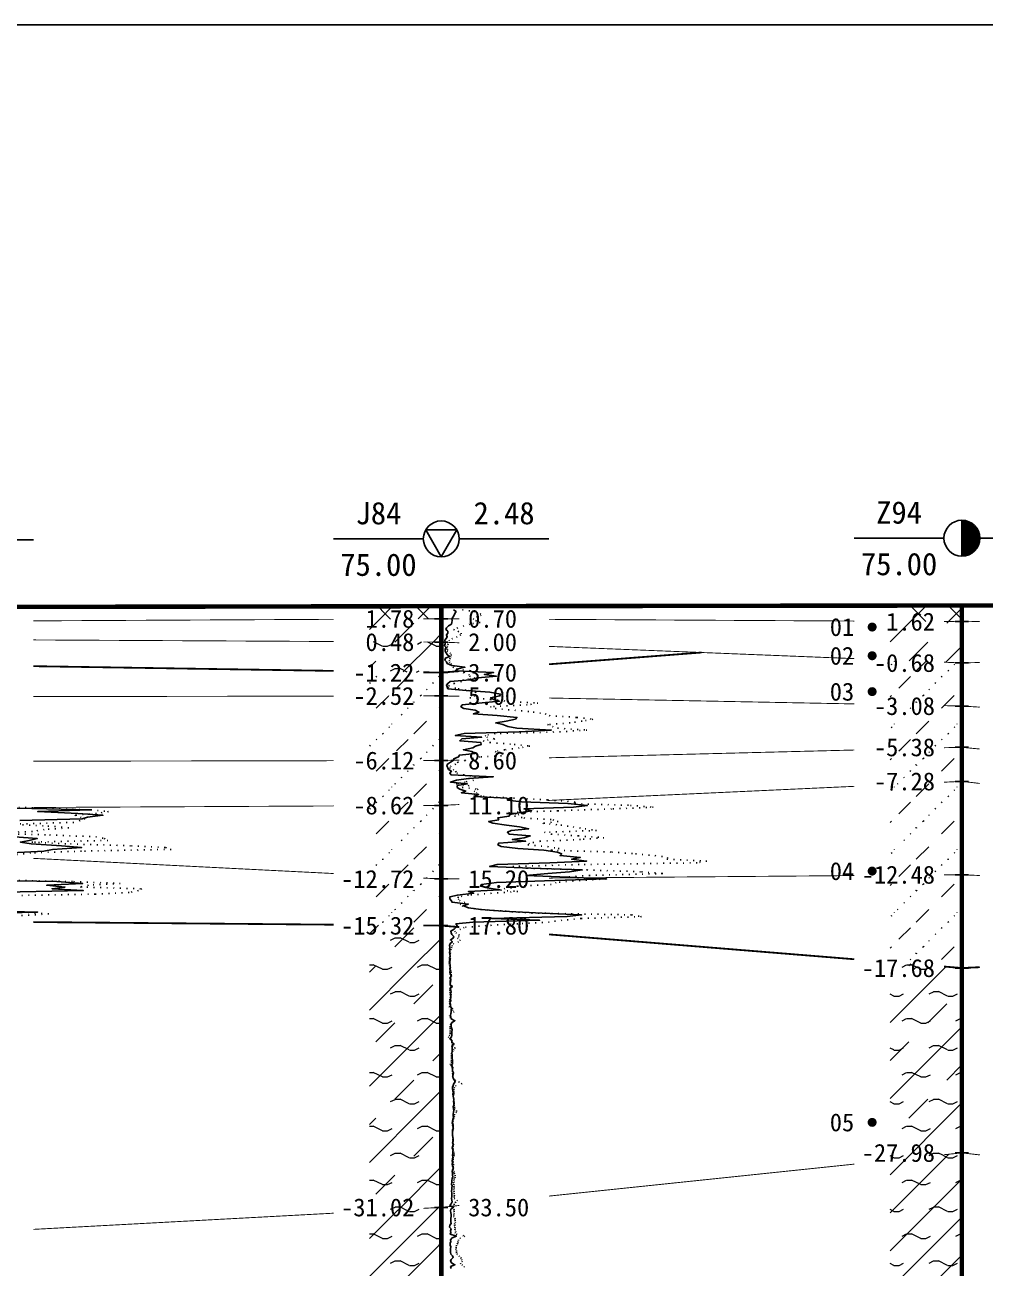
# Model space of a CAD drawing. Extents: x -37 to 3540, y -1485 to 297.
# Drawn here: x 782.2 to 889.2, y -747.6 to -609 of the extents above; entities that cross this region are included whole.
import ezdxf
from ezdxf.enums import TextEntityAlignment as Align

# ---------------------------------------------------------------- set-up
doc = ezdxf.new("R2010")
doc.units = 0
doc.linetypes.add('DOT', pattern=[6.35, 0, -6.35])
doc.layers.get('0').update_dxf_attribs({"linetype": 'CONTINUOUS'})
for name, color, linetype in [('CURVE', 200, 'CONTINUOUS'), ('FRAME', 7, 'CONTINUOUS'), ('HOLE', 41, 'CONTINUOUS'), ('SAMPLE', 1, 'CONTINUOUS'), ('STRATUM', 241, 'CONTINUOUS')]:
    doc.layers.add(name, color=color, linetype=linetype)
doc.layers.add('HATCH', color=7, linetype='CONTINUOUS', lineweight=13)
doc.styles.add('ST', font='')
doc.styles.get('ST').set_extended_font_data('SimSun')
pattern_1 = [(45, (860.5132896079263, -891), (-2.121320343559642, 2.121320343559643), [10, 0]), (135, (860.5132896079263, -891), (-2.121320343559643, -2.121320343559642), [10, 0])]
pattern_2 = [(45, (860.5132896079263, -891), (-4.242640687119285, 4.242640687119286), [10, 0]), (45, (861.5742896079263, -894.182), (-2.121320343559642, 6.363961030678928), [3, -3])]
pattern_3 = [(45, (860.5132896079263, -891), (-4.242640687119285, 4.242640687119286), [10, 0]), (45, (861.5742896079263, -894.182), (-2.121320343559642, 6.363961030678928), [3, -3]), (26.565, (861.5874296079262, -891.2535700000001), (5.999822956313193, 5.999812238136892), [0.567, -12.849]), (0, (861.0204296079262, -891.2535700000001), (0, 6), [0.567, -5.433]), (26.565, (858.9320096079263, -891), (5.999822956313193, 5.999812238136892), [0.567, -12.849]), (0, (859.4391496079263, -890.7464299999999), (0, 6), [0.567, -5.433]), (153.435, (861.0204296079262, -891.2535700000001), (-5.999817597225043, -5.359088150580504e-06), [1.134, -12.2826]), (26.565, (864.5874296079262, -888.2535700000001), (5.999822956313193, 5.999812238136892), [0.567, -12.849]), (0, (864.0204296079262, -888.2535700000001), (0, 6), [0.567, -5.433]), (26.565, (861.9320096079263, -888), (5.999822956313193, 5.999812238136892), [0.567, -12.849]), (0, (862.4391496079263, -887.7464299999999), (0, 6), [0.567, -5.433]), (153.435, (864.0204296079262, -888.2535700000001), (-5.999817597225043, -5.359088150580504e-06), [1.134, -12.2826])]
pattern_4 = [(45.000006, (860.5132896079263, -891), (-7.33036438660406e-07, 6.999982367152753), [1.971956, -7.927535000000001]), (45.000006, (863.3261696079262, -888.1712299999999), (-7.33036438660406e-07, 6.999982367152753), [1.99367, -7.905828]), (45.000006, (865.5807716079263, -885.917811), (-7.33036438660406e-07, 6.999982367152753), [1.813609, -8.085882000000002]), (26.565052, (860.5132896079263, -887.5), (7.000000417111504, 7.000000170975698), [0.09649999999999999, -15.555976]), (36.869899, (861.2132896079263, -886.8), (6.999999834558636, 7.000000165441361), [0.197747, -34.802253]), (315.00001, (864.0132896079263, -884.0239730000001), (6.999982367152684, 1.221727402800354e-06), [0.033054, -9.866441]), (26.565052, (864.0132896079263, -891), (7.000000417111504, 7.000000170975698), [0.144749, -15.507727]), (26.565052, (864.7132896079263, -890.3), (7.000000417111504, 7.000000170975698), [0.10528, -15.547196]), (90.00000399999998, (865.0632896079262, -889.95), (-6.999999999999983, -4.88692190507778e-07), [0.028767, -6.971233]), (26.565052, (865.4132896079262, -889.6), (7.000000417111504, 7.000000170975698), [0.09101399999999998, -31.213938]), (36.869899, (866.1132896079263, -888.9), (6.999999834558636, 7.000000165441361), [0.110692, -34.889308]), (45.00000200000001, (866.8132896079262, -888.2), (-2.443454794054389e-07, 6.999982367152786), [0.1091119999999999, -9.790382999999995]), (315.00001, (867.4274006079263, -887.452055), (6.999982367152684, 1.221727402800354e-06), [0.033054, -9.866441]), (36.869898, (861.9132896079262, -886.1), (6.999999956731685, 7.000000043268316), [0.10224, -34.89776]), (53.13010300000002, (862.6132896079263, -885.4), (13.9999997632858, 21.00000015780946), [0.134384, -34.865616]), (53.13010300000002, (863.3132896079262, -884.7), (13.9999997632858, 21.00000015780946), [0.126246, -34.873754])]
pattern_5 = [(45, (860.5132896079263, -891), (-2.121320343559642, 2.121320343559643), [10, 0]), (26.565, (861.5874296079262, -891.2535700000001), (5.999822956313193, 5.999812238136892), [0.567, -12.849]), (0, (861.0204296079262, -891.2535700000001), (0, 6), [0.567, -5.433]), (26.565, (858.9320096079263, -891), (5.999822956313193, 5.999812238136892), [0.567, -12.849]), (0, (859.4391496079263, -890.7464299999999), (0, 6), [0.567, -5.433]), (153.435, (861.0204296079262, -891.2535700000001), (-5.999817597225043, -5.359088150580504e-06), [1.134, -12.2826]), (26.565, (864.5874296079262, -888.2535700000001), (5.999822956313193, 5.999812238136892), [0.567, -12.849]), (0, (864.0204296079262, -888.2535700000001), (0, 6), [0.567, -5.433]), (26.565, (861.9320096079263, -888), (5.999822956313193, 5.999812238136892), [0.567, -12.849]), (0, (862.4391496079263, -887.7464299999999), (0, 6), [0.567, -5.433]), (153.435, (864.0204296079262, -888.2535700000001), (-5.999817597225043, -5.359088150580504e-06), [1.134, -12.2826])]

# ---------------------------------------------------------------- blocks, each defined once
blk = doc.blocks.new('H_cpt_hole')
for p, q in [((-1.732050807568877, 1), (1.732050807568877, 1)), ((0, -2), (-1.732050807568877, 1)), ((1.732050807568877, 1), (0, -2))]:
    blk.add_line(p, q)
blk.add_circle((0, 0), 2)
blk = doc.blocks.new('H_sam_hole')
blk.add_line((0, 2), (0, -2))
at = {"const_width": 2}
blk.add_lwpolyline([(0, -1, 0.4142135623730951), (1, 0, 0.4142135623730951), (0, 1, 1)], format="xyb", dxfattribs=at)
blk.add_circle((0, 0), 2)
blk = doc.blocks.new('SampleSoilUndisturbed')
at = {"const_width": 0.5}
blk.add_lwpolyline([(-0.25, 0, 1), (0.25, 0, 1)], format="xyb", close=True, dxfattribs=at)

msp = doc.modelspace()

# ---------------------------------------------------------------- hatches: boundary and pattern name
at = {"layer": 'HATCH'}
h = msp.add_hatch(dxfattribs=at)
h.set_pattern_fill('STT', color=50, style=0)
h.set_pattern_definition(pattern_1)
h.paths.add_polyline_path([(828.57682266341, -673.7860000000001), (820.57682266341, -673.7996469552397), (820.57682266341, -675.2274978843004), (828.57682266341, -675.186)])
h.paths.add_polyline_path([(819.3673254567061, -676.6748268156425), (826.0656494790525, -676.6748268156425), (826.0656494790525, -673.7418659217877), (819.3673254567061, -673.7418659217877)], flags=9)
h = msp.add_hatch(dxfattribs=at)
h.set_pattern_fill('FZNT', color=32, style=0)
h.set_pattern_definition(pattern_2)
h.paths.add_polyline_path([(828.57682266341, -675.186), (820.57682266341, -675.2274978843004), (820.57682266341, -677.7439450971184), (828.57682266341, -677.7860000000001)])
h.paths.add_polyline_path([(819.3673254567061, -679.2748268156424), (826.0656494790525, -679.2748268156424), (826.0656494790525, -676.3418659217878), (819.3673254567061, -676.3418659217878)], flags=9)
h.paths.add_polyline_path([(819.3673254567061, -676.6748268156425), (826.0656494790525, -676.6748268156425), (826.0656494790525, -673.7418659217877), (819.3673254567061, -673.7418659217877)], flags=9)
h = msp.add_hatch(dxfattribs=at)
h.set_pattern_fill('FZNT', color=32, style=0)
h.set_pattern_definition(pattern_2)
h.paths.add_polyline_path([(886.5973106999636, -675.51), (878.5973106999636, -675.4653261255168), (878.5973106999636, -679.7895614682129), (886.5973106999636, -680.11)])
h.paths.add_polyline_path([(875.9576458954942, -681.5988268156425), (884.086137515606, -681.5988268156425), (884.086137515606, -678.6658659217877), (875.9576458954942, -678.6658659217877)], flags=9)
h.paths.add_polyline_path([(877.3878134932596, -676.9988268156425), (884.086137515606, -676.9988268156425), (884.086137515606, -674.0658659217877), (877.3878134932596, -674.0658659217877)], flags=9)
h = msp.add_hatch(dxfattribs=at)
h.set_pattern_fill('STT', color=50, style=0)
h.set_pattern_definition(pattern_1)
h.paths.add_polyline_path([(886.5973106999636, -673.71), (878.5973106999636, -673.7204790569775), (878.5973106999636, -675.4653261255168), (886.5973106999636, -675.51)])
h.paths.add_polyline_path([(877.3878134932596, -676.9988268156425), (884.086137515606, -676.9988268156425), (884.086137515606, -674.0658659217877), (877.3878134932596, -674.0658659217877)], flags=9)
h = msp.add_hatch(dxfattribs=at)
h.set_pattern_fill('YNFNT', color=251, style=0)
h.set_pattern_definition(pattern_3)
h.paths.add_polyline_path([(828.57682266341, -677.7860000000001), (820.57682266341, -677.7439450971184), (820.57682266341, -681.0603923099366), (828.57682266341, -681.186)])
h.paths.add_polyline_path([(817.93995115503, -682.6720335195531), (826.0628561829631, -682.6720335195531), (826.0628561829631, -679.7558324022347), (817.93995115503, -679.7558324022347)], flags=9)
h.paths.add_polyline_path([(819.3673254567061, -679.2748268156424), (826.0656494790525, -679.2748268156424), (826.0656494790525, -676.3418659217878), (819.3673254567061, -676.3418659217878)], flags=9)
h = msp.add_hatch(dxfattribs=at)
h.set_pattern_fill('SZFT', color=52, style=0)
h.set_pattern_definition(pattern_4)
h.paths.add_polyline_path([(886.5973106999636, -680.11), (878.5973106999636, -679.7895614682129), (878.5973106999636, -684.7550202625953), (886.5973106999636, -684.91)])
h.paths.add_polyline_path([(875.9576458954942, -686.3988268156425), (884.086137515606, -686.3988268156425), (884.086137515606, -683.4658659217878), (875.9576458954942, -683.4658659217878)], flags=9)
h.paths.add_polyline_path([(875.9576458954942, -681.5988268156425), (884.086137515606, -681.5988268156425), (884.086137515606, -678.6658659217877), (875.9576458954942, -678.6658659217877)], flags=9)
h = msp.add_hatch(dxfattribs=at)
h.set_pattern_fill('SZFT', color=52, style=0)
h.set_pattern_definition(pattern_4)
h.paths.add_polyline_path([(828.57682266341, -681.186), (820.57682266341, -681.0603923099366), (820.57682266341, -683.7996469552397), (828.57682266341, -683.7860000000001)])
h.paths.add_polyline_path([(817.9427444511194, -685.2692402234637), (826.0600628868737, -685.2692402234637), (826.0600628868737, -682.3697988826816), (817.9427444511194, -682.3697988826816)], flags=9)
h.paths.add_polyline_path([(817.93995115503, -682.6720335195531), (826.0628561829631, -682.6720335195531), (826.0628561829631, -679.7558324022347), (817.93995115503, -679.7558324022347)], flags=9)
h = msp.add_hatch(dxfattribs=at)
h.set_pattern_fill('SZFT', color=52, style=0)
h.set_pattern_definition(pattern_4)
h.paths.add_polyline_path([(828.57682266341, -683.7860000000001), (820.57682266341, -683.7996469552397), (820.57682266341, -690.9996469552398), (828.57682266341, -690.986)])
h.paths.add_polyline_path([(817.9371578589407, -692.4748268156425), (826.0656494790525, -692.4748268156425), (826.0656494790525, -689.5418659217877), (817.9371578589407, -689.5418659217877)], flags=9)
h.paths.add_polyline_path([(817.9427444511194, -685.2692402234637), (826.0600628868737, -685.2692402234637), (826.0600628868737, -682.3697988826816), (817.9427444511194, -682.3697988826816)], flags=9)
h = msp.add_hatch(dxfattribs=at)
h.set_pattern_fill('SZFT', color=52, style=0)
h.set_pattern_definition(pattern_4)
h.paths.add_polyline_path([(886.5973106999636, -684.91), (878.5973106999636, -684.7550202625953), (878.5973106999636, -689.7135143170902), (886.5973106999636, -689.51)])
h.paths.add_polyline_path([(875.9576458954942, -690.9988268156425), (884.086137515606, -690.9988268156425), (884.086137515606, -688.0658659217877), (875.9576458954942, -688.0658659217877)], flags=9)
h.paths.add_polyline_path([(875.9576458954942, -686.3988268156425), (884.086137515606, -686.3988268156425), (884.086137515606, -683.4658659217878), (875.9576458954942, -683.4658659217878)], flags=9)
h = msp.add_hatch(dxfattribs=at)
h.set_pattern_fill('SZFT', color=52, style=0)
h.set_pattern_definition(pattern_4)
h.paths.add_polyline_path([(886.5973106999636, -689.51), (878.5973106999636, -689.7135143170902), (878.5973106999636, -693.6789731114725), (886.5973106999636, -693.31)])
h.paths.add_polyline_path([(875.9576458954942, -694.7988268156424), (884.086137515606, -694.7988268156424), (884.086137515606, -691.8658659217876), (875.9576458954942, -691.8658659217876)], flags=9)
h.paths.add_polyline_path([(875.9576458954942, -690.9988268156425), (884.086137515606, -690.9988268156425), (884.086137515606, -688.0658659217877), (875.9576458954942, -688.0658659217877)], flags=9)
h = msp.add_hatch(dxfattribs=at)
h.set_pattern_fill('SZFT', color=52, style=0)
h.set_pattern_definition(pattern_4)
h.paths.add_polyline_path([(828.57682266341, -690.986), (820.57682266341, -690.9996469552398), (820.57682266341, -696.0274978843004), (828.57682266341, -695.986)])
h.paths.add_polyline_path([(817.9371578589407, -697.4748268156425), (826.0656494790525, -697.4748268156425), (826.0656494790525, -694.5418659217877), (817.9371578589407, -694.5418659217877)], flags=9)
h.paths.add_polyline_path([(817.9371578589407, -692.4748268156425), (826.0656494790525, -692.4748268156425), (826.0656494790525, -689.5418659217877), (817.9371578589407, -689.5418659217877)], flags=9)
h = msp.add_hatch(dxfattribs=at)
h.set_pattern_fill('SZFT', color=52, style=0)
h.set_pattern_definition(pattern_4)
h.paths.add_polyline_path([(886.5973106999636, -693.31), (878.5973106999636, -693.6789731114725), (878.5973106999636, -703.7756319884384), (886.5973106999636, -703.71)])
h.paths.add_polyline_path([(874.5274782977289, -705.1988268156424), (884.086137515606, -705.1988268156424), (884.086137515606, -702.2658659217877), (874.5274782977289, -702.2658659217877)], flags=9)
h.paths.add_polyline_path([(875.9576458954942, -694.7988268156424), (884.086137515606, -694.7988268156424), (884.086137515606, -691.8658659217876), (875.9576458954942, -691.8658659217876)], flags=9)
h = msp.add_hatch(dxfattribs=at)
h.set_pattern_fill('SZFT', color=52, style=0)
h.set_pattern_definition(pattern_4)
h.paths.add_polyline_path([(828.57682266341, -695.986), (820.57682266341, -696.0274978843004), (820.57682266341, -703.78188301933), (828.57682266341, -704.186)])
h.paths.add_polyline_path([(816.5097835572647, -705.6720335195531), (826.0628561829631, -705.6720335195531), (826.0628561829631, -702.7558324022347), (816.5097835572647, -702.7558324022347)], flags=9)
h.paths.add_polyline_path([(817.9371578589407, -697.4748268156425), (826.0656494790525, -697.4748268156425), (826.0656494790525, -694.5418659217877), (817.9371578589407, -694.5418659217877)], flags=9)
h = msp.add_hatch(dxfattribs=at)
h.set_pattern_fill('SZFT', color=52, style=0)
h.set_pattern_definition(pattern_4)
h.paths.add_polyline_path([(886.5973106999636, -703.71), (878.5973106999636, -703.7756319884384), (878.5973106999636, -713.4586438794483), (886.5973106999636, -714.11)])
h.paths.add_polyline_path([(874.5274782977289, -715.5988268156425), (884.086137515606, -715.5988268156425), (884.086137515606, -712.6658659217877), (874.5274782977289, -712.6658659217877)], flags=9)
h.paths.add_polyline_path([(874.5274782977289, -705.1988268156424), (884.086137515606, -705.1988268156424), (884.086137515606, -702.2658659217877), (874.5274782977289, -702.2658659217877)], flags=9)
h = msp.add_hatch(dxfattribs=at)
h.set_pattern_fill('SZFT', color=52, style=0)
h.set_pattern_definition(pattern_4)
h.paths.add_polyline_path([(828.57682266341, -704.186), (820.57682266341, -703.78188301933), (820.57682266341, -709.3160941680578), (828.57682266341, -709.386)])
h.paths.add_polyline_path([(816.5069902611754, -710.8748268156425), (826.0656494790525, -710.8748268156425), (826.0656494790525, -707.9418659217877), (816.5069902611754, -707.9418659217877)], flags=9)
h.paths.add_polyline_path([(816.5097835572647, -705.6720335195531), (826.0628561829631, -705.6720335195531), (826.0628561829631, -702.7558324022347), (816.5097835572647, -702.7558324022347)], flags=9)
h = msp.add_hatch(dxfattribs=at)
h.set_pattern_fill('YNFNT', color=251, style=0)
h.set_pattern_definition(pattern_3)
h.paths.add_polyline_path([(828.57682266341, -709.386), (820.57682266341, -709.3160941680578), (820.57682266341, -741.2174108911493), (828.57682266341, -740.7860000000001)])
h.paths.add_polyline_path([(816.5069902611754, -742.2748268156424), (826.0656494790525, -742.2748268156424), (826.0656494790525, -739.3418659217878), (816.5069902611754, -739.3418659217878)], flags=9)
h.paths.add_polyline_path([(816.5069902611754, -710.8748268156425), (826.0656494790525, -710.8748268156425), (826.0656494790525, -707.9418659217877), (816.5069902611754, -707.9418659217877)], flags=9)
h = msp.add_hatch(dxfattribs=at)
h.set_pattern_fill('YNFNT', color=251, style=0)
h.set_pattern_definition(pattern_3)
h.paths.add_polyline_path([(886.5973106999636, -714.11), (878.5973106999636, -713.4586438794483), (878.5973106999636, -735.547773028889), (886.5973106999636, -734.71)])
h.paths.add_polyline_path([(874.5274782977289, -736.1988268156424), (884.086137515606, -736.1988268156424), (884.086137515606, -733.2658659217877), (874.5274782977289, -733.2658659217877)], flags=9)
h.paths.add_polyline_path([(874.5274782977289, -715.5988268156425), (884.086137515606, -715.5988268156425), (884.086137515606, -712.6658659217877), (874.5274782977289, -712.6658659217877)], flags=9)
h = msp.add_hatch(dxfattribs=at)
h.set_pattern_fill('YNNT', color=251, style=0)
h.set_pattern_definition(pattern_5)
h.paths.add_polyline_path([(886.5973106999636, -734.71), (878.5973106999636, -735.547773028889), (878.5973106999636, -751.810173194056), (886.5973106999636, -751.91)])
h.paths.add_polyline_path([(874.5274782977289, -753.3988268156425), (884.086137515606, -753.3988268156425), (884.086137515606, -750.4658659217878), (874.5274782977289, -750.4658659217878)], flags=9)
h.paths.add_polyline_path([(874.5274782977289, -736.1988268156424), (884.086137515606, -736.1988268156424), (884.086137515606, -733.2658659217877), (874.5274782977289, -733.2658659217877)], flags=9)
h = msp.add_hatch(dxfattribs=at)
h.set_pattern_fill('YNNT', color=251, style=0)
h.set_pattern_definition(pattern_5)
h.paths.add_polyline_path([(828.57682266341, -740.7860000000001), (820.57682266341, -741.2174108911493), (820.57682266341, -751.2831997424216), (828.57682266341, -751.186)])
h.paths.add_polyline_path([(816.5069902611754, -752.6748268156425), (826.0656494790525, -752.6748268156425), (826.0656494790525, -749.7418659217877), (816.5069902611754, -749.7418659217877)], flags=9)
h.paths.add_polyline_path([(816.5069902611754, -742.2748268156424), (826.0656494790525, -742.2748268156424), (826.0656494790525, -739.3418659217878), (816.5069902611754, -739.3418659217878)], flags=9)

# ---------------------------------------------------------------- linework, layer by layer
at = {"layer": 'CURVE', "color": 30, "linetype": 'Continuous'}
for points in [[(829.9468226681784, -674.1860000059605), (830.2368226300314, -674.3860000238419), (830.07682266341, -674.586000011921), (830.0268227110937, -674.7860000000001), (829.9168226967886, -674.9860000476838), (829.7668227206304, -675.1859999761582), (829.8068226824835, -675.3860000238419), (829.7568226109579, -675.5859999523163), (829.7268226395681, -675.7860000000001), (829.3668226848677, -675.9860000476838), (829.1668226371839, -676.1860000953675), (829.0968226443365, -676.3859999046326), (829.2968226920202, -676.5859999523163), (829.32682266341, -676.7860000000001), (829.1568226467207, -676.9860000476838), (829.2468226800993, -677.1860000953675), (829.1268226753309, -677.3859999046326), (828.9568226586416, -677.5859999523163), (828.996822650297, -677.7860000000001), (829.0168226610258, -677.9859998092652), (828.9468226681784, -678.1860000953675), (829.1268226753309, -678.3859999046326), (828.996822650297, -678.5860001907349), (828.996822650297, -678.7860000000001), (829.1068226347998, -678.9859998092652), (829.2268226395681, -679.1860000953675), (829.4768226395681, -679.3859999046326), (829.0368226717546, -679.5860001907349), (828.9668226491049, -679.7860000000001), (829.1668226371839, -679.9859998092652), (829.2468226800993, -680.1860000953675), (829.7468226204946, -680.3859999046326), (831.2168227683142, -680.5860001907349), (830.4468226681784, -680.7860000000001), (830.1568227063253, -680.9859998092652), (834.4168228159979, -681.1860000953675), (833.3768228541448, -681.3859999046326), (834.7268227587774, -681.5860001907349), (832.656822587116, -681.7860000000001), (831.8068226824835, -681.9859998092652), (829.5668226729467, -682.1859996185303), (829.2968226920202, -682.3860003814698), (829.1668226371839, -682.5860001907349), (829.2268226395681, -682.7860000000001), (829.3168226729467, -682.9859998092652), (831.366822625263, -683.1859996185303), (833.9968227397039, -683.3860003814698), (835.1668228159979, -683.5860001907349), (835.116822625263, -683.7860000000001), (834.0668224345281, -683.9859998092652), (834.4368227969244, -684.1859996185303), (835.036822701557, -684.3860003814698), (832.7568224917486, -684.5860001907349), (830.906822587116, -684.7860000000001), (830.7668227206304, -684.9859998092652), (831.0868226538732, -685.1859996185303), (832.366822625263, -685.3860003814698), (832.7668227206304, -685.5860001907349), (832.156822587116, -685.7860000000001), (834.8068226824835, -685.9859998092652), (837.0168222437933, -686.1859996185303), (836.8368228922918, -686.3860003814698), (835.7968224536016, -686.5860001907349), (834.656822587116, -686.7860000000001), (835.4368227969244, -686.9859998092652), (835.9968227397039, -687.1859996185303), (837.0168222437933, -687.3860003814698), (840.8368228922918, -687.5860001907349), (837.2568229685858, -687.7860000000001), (831.116822625263, -687.9859998092652), (830.1368226061895, -688.1859996185303), (833.0868228922918, -688.3860003814698), (830.8768226157263, -688.5860001907349), (830.6368226061895, -688.7860000000001), (832.9868225108221, -688.9859998092652), (833.036822701557, -689.1859996185303), (832.406822587116, -689.3860003814698), (832.07682266341, -689.5860001907349), (831.0468226920202, -689.7860000000001), (831.9768227587774, -689.9860007629395), (832.366822625263, -690.1859996185303), (830.6068226347998, -690.3860003814698), (830.5068226109579, -690.5859992370606), (829.9668226491049, -690.7860000000001), (829.9168226967886, -690.9860007629395), (829.616822625263, -691.1859996185303), (829.2568226705625, -691.3860003814698), (829.1868226777151, -691.5859992370606), (829.32682266341, -691.7860000000001), (829.3868226657942, -691.9860007629395), (829.7168226491049, -692.1859996185303), (829.5168226610258, -692.3860003814698), (829.6668226967886, -692.5859992370606), (834.366822625263, -692.7860000000001), (831.5968226443365, -692.9860007629395), (830.2768227110937, -693.1859996185303), (829.5968226443365, -693.3860003814698), (831.4868227492407, -693.5859992370606), (830.3568226347998, -693.7860000000001), (830.3468226443365, -693.9860007629395), (830.6368226061895, -694.1859996185303), (831.3068226824835, -694.3860003814698), (830.82682266341, -694.5859992370606), (832.7468227397039, -694.7860000000001), (832.2168227683142, -694.9860007629395), (835.906822587116, -695.1859996185303), (835.9568227778509, -695.3860003814698), (837.5268224726751, -695.5859992370606), (842.6768230448797, -695.7860000000001), (844.8568233500555, -695.9860007629395), (843.32682266341, -696.1859996185303), (837.7968229304388, -696.3860003814698), (838.656822587116, -696.5859992370606), (837.4568227778509, -696.7860000000001), (836.2068227778509, -696.9860007629395), (836.1268228541448, -697.1859996185303), (834.8768228541448, -697.3860003814698), (834.9768227587774, -697.5859992370606), (833.8568228732183, -697.7860000000001), (834.3168224345281, -697.9860007629395), (835.8468226443365, -698.1859996185303), (837.2968229304388, -698.3860003814698), (838.32682266341, -698.5859992370606), (836.3568228732183, -698.7860000000001), (835.9468225489691, -698.9860007629395), (836.1368226061895, -699.1859996185303), (838.4968227397039, -699.3860003814698), (837.8068222056463, -699.5859992370606), (836.4968227397039, -699.7860000000001), (837.9868225108221, -699.9860007629395), (834.9768227587774, -700.1859996185303), (834.8868226061895, -700.3860003814698), (835.2568224917486, -700.5859992370606), (837.1268228541448, -700.7860000000001), (839.9968227397039, -700.9860007629395), (841.4968227397039, -701.1859996185303), (842.0068229685858, -701.3860003814698), (841.8168224345281, -701.5859992370606), (844.0568222056463, -701.7860000000001), (843.0968231211737, -701.9860007629395), (844.7768234263494, -702.1859996185303), (840.6768230448797, -702.3860003814698), (834.8168224345281, -702.5859992370606), (833.9568227778509, -702.7860000000001), (838.5568222056463, -702.9860007629395), (844.286822701557, -703.1859996185303), (842.866822625263, -703.3860003814698), (840.4668230067327, -703.5859992370606), (838.0168222437933, -703.7860000000001), (842.7368225108221, -703.9860007629395), (847.0068229685858, -704.1859996185303), (840.0868228922918, -704.3860003814698), (834.7468227397039, -704.5859992370606), (833.07682266341, -704.7860000000001), (832.9468225489691, -704.9860007629395), (833.6968225489691, -705.1859996185303), (835.07682266341, -705.3860003814698), (831.6068226347998, -705.5859992370606), (832.1968225489691, -705.7860000000001), (830.3768226157263, -705.9860007629395), (829.5168226610258, -706.186001525879), (829.526822651489, -706.3859984741212), (829.6968226681784, -706.5859992370606), (829.7768227110937, -706.7860000000001), (831.5868226538732, -706.9860007629395), (831.0468226920202, -707.186001525879), (831.6268226157263, -707.3859984741212), (832.9868225108221, -707.5859992370606), (835.4368227969244, -707.7860000000001), (839.82682266341, -707.9860007629395), (844.2168230067327, -708.186001525879), (842.616822625263, -708.3859984741212), (834.1668228159979, -708.5859992370606), (839.536822701557, -708.7860000000001), (832.0868226538732, -708.9860007629395), (830.2068226586416, -709.186001525879), (830.3468226443365, -709.3859984741212), (830.1868226777151, -709.5859992370606), (829.9968226204946, -709.7860000000001), (829.6368226061895, -709.9860007629395), (829.6768226872518, -710.186001525879), (829.7468226204946, -710.3859984741212), (829.9668226491049, -710.5859992370606), (829.8868226061895, -710.7860000000001), (829.5968226443365, -710.9860007629395), (829.82682266341, -711.186001525879), (829.5668226729467, -711.3859984741212), (829.5068226705625, -711.5859992370606), (829.526822651489, -711.7860000000001), (829.4768226395681, -711.9860007629395), (829.526822651489, -712.186001525879), (829.4968226800993, -712.3859984741212), (829.5168226610258, -712.5859992370606), (829.5868226538732, -712.7860000000001), (829.486822689636, -712.9860007629395), (829.5668226729467, -713.186001525879), (829.5468226920202, -713.3859984741212), (829.5168226610258, -713.5859992370606), (829.57682266341, -713.7860000000001), (829.5668226729467, -713.9860007629395), (829.526822651489, -714.186001525879), (829.5868226538732, -714.3859984741212), (829.526822651489, -714.5859992370606), (829.57682266341, -714.7860000000001), (829.7168226491049, -714.9860007629395), (829.5468226920202, -715.186001525879), (829.6468227158621, -715.3859984741212), (829.5668226729467, -715.5859992370606), (829.57682266341, -715.7860000000001), (829.5868226538732, -715.9860007629395), (829.8168226729467, -716.186001525879), (829.5368226419523, -716.3859984741212), (829.6368226061895, -716.5859992370606), (829.6768226872518, -716.7860000000001), (829.57682266341, -716.9860007629395), (829.6268226157263, -717.186001525879), (829.6468227158621, -717.3859984741212), (829.616822625263, -717.5859992370606), (829.6468227158621, -717.7860000000001), (829.5468226920202, -717.9860007629395), (829.5968226443365, -718.186001525879), (829.616822625263, -718.3859984741212), (829.7168226491049, -718.5859992370606), (829.6768226872518, -718.7860000000001), (829.6668226967886, -718.9860007629395), (829.6268226157263, -719.186001525879), (829.616822625263, -719.3859984741212), (829.6268226157263, -719.5859992370606), (829.6868226777151, -719.7860000000001), (830.0968226443365, -719.9860007629395), (829.7468226204946, -720.186001525879), (829.6768226872518, -720.3859984741212), (829.6668226967886, -720.5859992370606), (829.7068226586416, -720.7860000000001), (829.7768227110937, -720.9860007629395), (829.7668227206304, -721.186001525879), (829.7468226204946, -721.3859984741212), (829.7468226204946, -721.5859992370606), (829.7068226586416, -721.7860000000001), (829.526822651489, -721.9860007629395), (829.7668227206304, -722.186001525879), (829.7468226204946, -722.3859984741212), (829.9968226204946, -722.5859992370606), (829.7568226109579, -722.7860000000001), (829.7968226920202, -722.9860007629395), (829.786822701557, -723.186001525879), (829.786822701557, -723.3859984741212), (829.7668227206304, -723.5859992370606), (829.7768227110937, -723.7860000000001), (829.7968226920202, -723.9860007629395), (829.8068226824835, -724.186001525879), (829.8168226729467, -724.3859984741212), (829.8468226443365, -724.5859992370606), (829.8168226729467, -724.7860000000001), (829.6768226872518, -724.9860007629395), (829.866822625263, -725.186001525879), (829.8468226443365, -725.3859984741212), (829.8468226443365, -725.5859992370606), (829.9568226586416, -725.7860000000001), (829.8868226061895, -725.9860007629395), (829.866822625263, -726.186001525879), (829.9168226967886, -726.3859984741212), (830.0268227110937, -726.5859992370606), (830.1268226157263, -726.7860000000001), (829.9868226300314, -726.9860007629395), (829.8868226061895, -727.186001525879), (829.82682266341, -727.3859984741212), (829.8168226729467, -727.5859992370606), (829.866822625263, -727.7860000000001), (829.9268226872518, -727.9860007629395), (829.866822625263, -728.186001525879), (829.9068227063253, -728.3859984741212), (829.9468226681784, -728.5859992370606), (829.9668226491049, -728.7860000000001), (829.9368226777151, -728.9860007629395), (829.9668226491049, -729.186001525879), (829.9768226395681, -729.3859984741212), (829.9068227063253, -729.5859992370606), (829.9368226777151, -729.7860000000001), (829.9868226300314, -729.9860007629395), (829.9468226681784, -730.186001525879), (829.9068227063253, -730.3859984741212), (829.9168226967886, -730.5859992370606), (829.9268226872518, -730.7860000000001), (829.866822625263, -730.9860007629395), (829.8368226538732, -731.186001525879), (829.786822701557, -731.3859984741212), (829.9068227063253, -731.5859992370606), (829.8868226061895, -731.7860000000001), (829.8968227158621, -731.9860007629395), (829.8468226443365, -732.186001525879), (829.8168226729467, -732.3859984741212), (829.8368226538732, -732.5859992370606), (829.8468226443365, -732.7860000000001), (829.866822625263, -732.9860007629395), (829.9168226967886, -733.186001525879), (829.9068227063253, -733.3859984741212), (829.8468226443365, -733.5859992370606), (829.9468226681784, -733.7860000000001), (829.8468226443365, -733.9860007629395), (829.7968226920202, -734.186001525879), (829.8968227158621, -734.3859984741212), (829.866822625263, -734.5859992370606), (829.866822625263, -734.7860000000001), (829.8468226443365, -734.9860007629395), (829.8768226157263, -735.186001525879), (829.82682266341, -735.3859984741212), (829.7968226920202, -735.5859992370606), (829.8168226729467, -735.7860000000001), (829.8068226824835, -735.9860007629395), (829.8368226538732, -736.186001525879), (829.9368226777151, -736.3859984741212), (829.8168226729467, -736.5859992370606), (829.7768227110937, -736.7860000000001), (829.8468226443365, -736.9860007629395), (829.82682266341, -737.186001525879), (829.866822625263, -737.3859984741212), (829.7968226920202, -737.5859992370606), (829.7368226300314, -737.7860000000001), (829.7468226204946, -737.9859969482422), (829.7268226395681, -738.186001525879), (829.7768227110937, -738.3859984741212), (829.7468226204946, -738.5860030517579), (829.7568226109579, -738.7860000000001), (829.7268226395681, -738.9859969482422), (829.7468226204946, -739.186001525879), (829.7468226204946, -739.3859984741212), (829.7468226204946, -739.5860030517579), (829.7168226491049, -739.7860000000001), (829.7568226109579, -739.9859969482422), (829.7768227110937, -740.186001525879), (829.6668226967886, -740.3859984741212), (829.5468226920202, -740.5860030517579), (829.9068227063253, -740.7860000000001), (829.6568227063253, -740.9859969482422), (829.616822625263, -741.186001525879), (829.6268226157263, -741.3859984741212), (829.6668226967886, -741.5860030517579), (829.6768226872518, -741.7860000000001), (829.6468227158621, -741.9859969482422), (829.6368226061895, -742.186001525879), (829.6468227158621, -742.3859984741212), (829.6768226872518, -742.5860030517579), (829.5468226920202, -742.7860000000001), (829.486822689636, -742.9859969482422), (829.6768226872518, -743.186001525879), (829.616822625263, -743.3859984741212), (829.6368226061895, -743.5860030517579), (829.57682266341, -743.7860000000001), (830.2568226109579, -743.9859969482422), (829.7968226920202, -744.186001525879), (829.616822625263, -744.3859984741212), (829.6268226157263, -744.5860030517579), (829.5868226538732, -744.7860000000001), (829.5868226538732, -744.9859969482422), (829.6368226061895, -745.186001525879), (829.6068226347998, -745.3859984741212), (829.5968226443365, -745.5860030517579), (829.616822625263, -745.7860000000001), (829.6368226061895, -745.9859969482422), (829.8468226443365, -746.186001525879), (829.9068227063253, -746.3859984741212), (829.6968226681784, -746.5860030517579), (829.616822625263, -746.7860000000001), (829.7368226300314, -746.9859969482422), (830.0968226443365, -747.186001525879), (829.616822625263, -747.3859984741212), (829.6668226967886, -747.5860030517579)], [(781.3081110596839, -696.2839996185303), (789.4781111359779, -696.4840003814697), (783.6081102967445, -696.6839992370606), (788.0881098389808, -696.884), (790.8681105256263, -697.0840007629395), (789.1481112122718, -697.2839996185303), (788.5581110596839, -697.4840003814697), (781.6181105256263, -697.6839992370606)], [(781.0281103730384, -699.4840003814697), (783.5581110596839, -699.6839992370606), (782.6481112122718, -699.884), (781.678110945243, -700.0840007629395), (782.8781107545082, -700.2839996185303), (786.2681110978309, -700.4840003814697), (788.4981115937416, -700.6839992370606), (785.2581108689491, -700.884), (784.2781103730384, -701.0840007629395), (780.6981104493324, -701.2839996185303)], [(774.5781108021919, -704.2839996185303), (785.7381104111854, -704.4840003814697), (788.6281107545082, -704.6839992370606), (784.6181105256263, -704.884), (786.6281107545082, -705.0840007629395), (785.2081106782142, -705.2839996185303), (788.6781099915687, -705.4840003814697), (778.1281107545082, -705.6839992370606)], [(776.3581107735816, -707.6839992370606), (783.5881107926551, -707.884), (775.0681108117286, -708.0840007629395)]]:
    msp.add_lwpolyline(points, dxfattribs=at)
at = {"layer": 'CURVE', "color": 100, "linetype": 'DOT', "ltscale": 0.1}
for points in [[(830.92682266341, -674.1860000059605), (832.2368225108221, -674.3860000238419), (832.92682266341, -674.586000011921), (833.02682266341, -674.7860000000001), (832.57682266341, -674.9860000476838), (832.1268226634099, -675.1859999761582), (832.3968227397039, -675.3860000238419), (832.906822587116, -675.5859999523163), (831.766822625263, -675.7860000000001), (831.1068225871161, -675.9860000476838), (830.416822625263, -676.1860000953675), (829.9468226443365, -676.3859999046326), (830.4368227015569, -676.5859999523163), (830.806822587116, -676.7860000000001), (830.7468227397039, -676.9860000476838), (830.366822625263, -677.1860000953675), (829.8468226443365, -677.3859999046326), (829.4968226443365, -677.5859999523163), (829.2868226538733, -677.7860000000001), (829.3368226538732, -677.9859998092652), (829.2568226824835, -678.1860000953675), (829.2168226729467, -678.3859999046326), (829.27682266341, -678.5860001907349), (829.2168226729467, -678.7860000000001), (829.5668226252631, -678.9859998092652), (829.67682266341, -679.1860000953675), (829.6568226824835, -679.3859999046326), (829.5568226824835, -679.5860001907349), (829.466822625263, -679.7860000000001), (829.486822701557, -679.9859998092652), (829.6468226443365, -680.1860000953675), (829.986822701557, -680.3859999046326), (829.8768226634099, -680.5860001907349), (830.236822701557, -680.7860000000001), (831.906822587116, -680.9859998092652), (831.02682266341, -681.1860000953675), (831.6468227397039, -681.3859999046326), (831.72682266341, -681.5860001907349), (832.346822739704, -681.7860000000001), (831.0868227015569, -681.9859998092652), (830.8168226252631, -682.1859996185303), (830.016822625263, -682.3860003814698), (829.4468226443365, -682.5860001907349), (829.3668226729467, -682.7860000000001), (830.47682266341, -682.9859998092652), (831.616822625263, -683.1859996185303), (832.47682266341, -683.3860003814698), (832.0868225108221, -683.5860001907349), (832.2968227397039, -683.7860000000001), (831.77682266341, -683.9859998092652), (834.0868225108221, -684.1859996185303), (835.9168228159979, -684.3860003814698), (839.3468223582342, -684.5860001907349), (838.1668228159979, -684.7860000000001), (834.0468227397039, -684.9859998092652), (834.5868225108221, -685.1859996185303), (836.7668228159979, -685.3860003814698), (838.82682266341, -685.5860001907349), (840.1668228159979, -685.7860000000001), (840.6068229685858, -685.9859998092652), (843.6968223582342, -686.1859996185303), (845.4568229685858, -686.3860003814698), (844.2668220530584, -686.5860001907349), (842.9468223582342, -686.7860000000001), (840.4168228159979, -686.9859998092652), (840.9668228159978, -687.1859996185303), (841.5368232737616, -687.3860003814698), (844.8068229685857, -687.5860001907349), (841.8568229685858, -687.7860000000001), (834.57682266341, -687.9859998092652), (833.47682266341, -688.1859996185303), (833.6368225108221, -688.3860003814698), (834.5468227397039, -688.5860001907349), (833.2468227397039, -688.7860000000001), (834.0068225871161, -688.9859998092652), (836.6968223582342, -689.1859996185303), (838.4468223582342, -689.3860003814698), (837.27682266341, -689.5860001907349), (835.6468223582342, -689.7860000000001), (834.596822739704, -689.9860007629395), (835.3968223582342, -690.1859996185303), (836.7568229685858, -690.3860003814698), (832.8868225108221, -690.5859992370606), (832.036822510822, -690.7860000000001), (831.216822625263, -690.9860007629395), (830.416822625263, -691.1859996185303), (830.1868227015569, -691.3860003814698), (829.6568226824835, -691.5859992370606), (829.5068226824835, -691.7860000000001), (829.886822701557, -691.9860007629395), (830.17682266341, -692.1859996185303), (830.2968227397039, -692.3860003814698), (831.056822587116, -692.5859992370606), (832.3768226634099, -692.7860000000001), (831.6468227397039, -692.9860007629395), (832.1868225108221, -693.1859996185303), (831.2568225871161, -693.3860003814698), (830.2468227397039, -693.5859992370606), (831.6868227015569, -693.7860000000001), (830.906822587116, -693.9860007629395), (832.6868225108221, -694.1859996185303), (832.22682266341, -694.3860003814698), (832.57682266341, -694.5859992370606), (832.22682266341, -694.7860000000001), (833.2468227397039, -694.9860007629395), (836.6368225108221, -695.1859996185303), (840.4568229685858, -695.3860003814698), (843.4368232737615, -695.5859992370606), (843.4568229685858, -695.7860000000001), (849.6568229685857, -695.9860007629395), (852.2068229685858, -696.1859996185303), (847.5568229685857, -696.3860003814698), (841.5468223582342, -696.5859992370606), (836.0868225108221, -696.7860000000001), (837.22682266341, -696.9860007629395), (836.7568229685858, -697.1859996185303), (837.786822510822, -697.3860003814698), (841.0168228159979, -697.5859992370606), (841.5868232737615, -697.7860000000001), (839.8968223582342, -697.9860007629395), (841.8968223582342, -698.1859996185303), (843.2668220530584, -698.3860003814698), (844.6068229685858, -698.5859992370606), (845.8668220530584, -698.7860000000001), (840.0668228159979, -698.9860007629395), (840.82682266341, -699.1859996185303), (843.8368232737615, -699.3860003814698), (846.7068229685858, -699.5859992370606), (844.0968223582342, -699.7860000000001), (839.6068229685858, -699.9860007629395), (838.3968223582342, -700.1859996185303), (838.2368225108221, -700.3860003814698), (840.42682266341, -700.5859992370606), (841.7068229685858, -700.7860000000001), (840.786822510822, -700.9860007629395), (847.57682266341, -701.1859996185303), (850.22682266341, -701.3860003814698), (852.3868232737616, -701.5859992370606), (853.8368232737615, -701.7860000000001), (853.72682266341, -701.9860007629395), (858.1668220530585, -702.1859996185303), (857.0968238841131, -702.3860003814698), (843.9368232737615, -702.5859992370606), (836.5568229685857, -702.7860000000001), (838.1468223582342, -702.9860007629395), (844.8168220530584, -703.1859996185303), (850.8868232737616, -703.3860003814698), (853.2568229685858, -703.5859992370606), (845.1068229685858, -703.7860000000001), (842.2968223582342, -703.9860007629395), (846.9868232737615, -704.1859996185303), (843.27682266341, -704.3860003814698), (841.3968223582342, -704.5859992370606), (840.8368225108221, -704.7860000000001), (837.0668228159979, -704.9860007629395), (836.4068229685857, -705.1859996185303), (834.446822739704, -705.3860003814698), (837.1168228159979, -705.5859992370606), (834.17682266341, -705.7860000000001), (831.6068225871161, -705.9860007629395), (830.47682266341, -706.186001525879), (830.47682266341, -706.3859984741212), (830.596822739704, -706.5859992370606), (831.216822625263, -706.7860000000001), (830.666822625263, -706.9860007629395), (830.906822587116, -707.186001525879), (831.52682266341, -707.3859984741212), (832.946822739704, -707.5859992370606), (835.7168228159978, -707.7860000000001), (838.6568229685857, -707.9860007629395), (849.7968223582342, -708.186001525879), (850.8968223582342, -708.3859984741212), (844.1668220530585, -708.5859992370606), (842.02682266341, -708.7860000000001), (840.6168228159979, -708.9860007629395), (837.1168228159979, -709.186001525879), (833.556822587116, -709.3859984741212), (831.136822701557, -709.5859992370606), (830.72682266341, -709.7860000000001), (830.0868227015569, -709.9860007629395), (830.196822739704, -710.186001525879), (830.536822701557, -710.3859984741212), (830.57682266341, -710.5859992370606), (830.3768226634099, -710.7860000000001), (830.696822739704, -710.9860007629395), (830.5068225871161, -711.186001525879), (829.966822625263, -711.3859984741212), (829.7968226443365, -711.5859992370606), (829.7568226824835, -711.7860000000001), (829.67682266341, -711.9860007629395), (829.536822701557, -712.186001525879), (829.5968226443365, -712.3859984741212), (829.5668226252631, -712.5859992370606), (829.52682266341, -712.7860000000001), (829.5968226443365, -712.9860007629395), (829.486822701557, -713.186001525879), (829.4468226443365, -713.3859984741212), (829.4568226824834, -713.5859992370606), (829.5068226824835, -713.7860000000001), (829.5968226443365, -713.9860007629395), (829.5568226824835, -714.186001525879), (829.6268226634099, -714.3859984741212), (829.6568226824835, -714.5859992370606), (829.6968226443365, -714.7860000000001), (829.67682266341, -714.9860007629395), (829.6068226824834, -715.186001525879), (829.6468226443365, -715.3859984741212), (829.636822701557, -715.5859992370606), (829.6068226824834, -715.7860000000001), (829.5568226824835, -715.9860007629395), (829.6568226824835, -716.186001525879), (829.6068226824834, -716.3859984741212), (829.57682266341, -716.5859992370606), (829.4968226443365, -716.7860000000001), (829.666822625263, -716.9860007629395), (829.636822701557, -717.186001525879), (829.5968226443365, -717.3859984741212), (829.516822625263, -717.5859992370606), (829.516822625263, -717.7860000000001), (829.47682266341, -717.9860007629395), (829.5868227015569, -718.186001525879), (829.42682266341, -718.3859984741212), (829.7968226443365, -718.5859992370606), (829.82682266341, -718.7860000000001), (830.0068226824835, -718.9860007629395), (829.72682266341, -719.186001525879), (829.4968226443365, -719.3859984741212), (829.5568226824835, -719.5859992370606), (829.67682266341, -719.7860000000001), (830.0068226824835, -719.9860007629395), (829.82682266341, -720.186001525879), (829.6268226634099, -720.3859984741212), (829.5568226824835, -720.5859992370606), (829.5568226824835, -720.7860000000001), (829.5868227015569, -720.9860007629395), (829.5868227015569, -721.186001525879), (829.5668226252631, -721.3859984741212), (829.5468226443365, -721.5859992370606), (829.3368226538732, -721.7860000000001), (829.6468226443365, -721.9860007629395), (829.786822701557, -722.186001525879), (829.7568226824835, -722.3859984741212), (829.8368227015569, -722.5859992370606), (829.8368227015569, -722.7860000000001), (830.116822625263, -722.9860007629395), (829.986822701557, -723.186001525879), (829.9068226824835, -723.3859984741212), (829.72682266341, -723.5859992370606), (829.7068226824834, -723.7860000000001), (829.716822625263, -723.9860007629395), (829.716822625263, -724.186001525879), (829.7068226824834, -724.3859984741212), (829.716822625263, -724.5859992370606), (829.516822625263, -724.7860000000001), (829.786822701557, -724.9860007629395), (829.7968226443365, -725.186001525879), (829.8168226252631, -725.3859984741212), (829.8468226443365, -725.5859992370606), (829.8468226443365, -725.7860000000001), (829.8768226634099, -725.9860007629395), (829.8468226443365, -726.186001525879), (829.9068226824835, -726.3859984741212), (830.116822625263, -726.5859992370606), (830.5068225871161, -726.7860000000001), (830.8968227397039, -726.9860007629395), (830.22682266341, -727.186001525879), (830.0568226824835, -727.3859984741212), (829.97682266341, -727.5859992370606), (829.966822625263, -727.7860000000001), (830.0068226824835, -727.9860007629395), (829.97682266341, -728.186001525879), (829.886822701557, -728.3859984741212), (829.9568226824834, -728.5859992370606), (829.966822625263, -728.7860000000001), (830.02682266341, -728.9860007629395), (830.02682266341, -729.186001525879), (830.02682266341, -729.3859984741212), (830.036822701557, -729.5859992370606), (830.0668226252631, -729.7860000000001), (830.286822701557, -729.9860007629395), (830.27682266341, -730.186001525879), (830.0468226443365, -730.3859984741212), (830.07682266341, -730.5859992370606), (829.966822625263, -730.7860000000001), (829.9468226443365, -730.9860007629395), (829.886822701557, -731.186001525879), (829.8768226634099, -731.3859984741212), (829.8468226443365, -731.5859992370606), (829.866822625263, -731.7860000000001), (829.9468226443365, -731.9860007629395), (829.8768226634099, -732.186001525879), (829.8368227015569, -732.3859984741212), (829.8468226443365, -732.5859992370606), (829.8468226443365, -732.7860000000001), (829.886822701557, -732.9860007629395), (829.866822625263, -733.186001525879), (829.8768226634099, -733.3859984741212), (829.8768226634099, -733.5859992370606), (829.8768226634099, -733.7860000000001), (829.9068226824835, -733.9860007629395), (829.886822701557, -734.186001525879), (829.8768226634099, -734.3859984741212), (829.966822625263, -734.5859992370606), (830.0068226824835, -734.7860000000001), (829.9968226443365, -734.9860007629395), (829.916822625263, -735.186001525879), (829.916822625263, -735.3859984741212), (829.916822625263, -735.5859992370606), (829.866822625263, -735.7860000000001), (829.9368227015569, -735.9860007629395), (829.916822625263, -736.186001525879), (829.886822701557, -736.3859984741212), (829.8968226443365, -736.5859992370606), (829.986822701557, -736.7860000000001), (830.016822625263, -736.9860007629395), (830.116822625263, -737.186001525879), (830.116822625263, -737.3859984741212), (830.016822625263, -737.5859992370606), (830.02682266341, -737.7860000000001), (829.9468226443365, -737.9859969482422), (829.97682266341, -738.186001525879), (829.986822701557, -738.3859984741212), (830.02682266341, -738.5860030517579), (829.966822625263, -738.7860000000001), (829.986822701557, -738.9859969482422), (830.02682266341, -739.186001525879), (830.036822701557, -739.3859984741212), (829.9968226443365, -739.5860030517579), (830.0068226824835, -739.7860000000001), (830.3768226634099, -739.9859969482422), (830.1868227015569, -740.186001525879), (830.016822625263, -740.3859984741212), (829.9968226443365, -740.5860030517579), (829.916822625263, -740.7860000000001), (829.986822701557, -740.9859969482422), (830.016822625263, -741.186001525879), (830.016822625263, -741.3859984741212), (829.966822625263, -741.5860030517579), (829.9568226824834, -741.7860000000001), (830.1068226824834, -741.9859969482422), (830.116822625263, -742.186001525879), (830.1468226443365, -742.3859984741212), (830.0968226443365, -742.5860030517579), (830.036822701557, -742.7860000000001), (830.116822625263, -742.9859969482422), (830.0868227015569, -743.186001525879), (830.196822739704, -743.3859984741212), (830.116822625263, -743.5860030517579), (830.2468227397039, -743.7860000000001), (831.216822625263, -743.9859969482422), (830.72682266341, -744.186001525879), (830.5068225871161, -744.3859984741212), (830.456822587116, -744.5860030517579), (830.416822625263, -744.7860000000001), (830.286822701557, -744.9859969482422), (830.2468227397039, -745.186001525879), (830.196822739704, -745.3859984741212), (830.2568225871161, -745.5860030517579), (830.27682266341, -745.7860000000001), (830.2968227397039, -745.9859969482422), (830.556822587116, -746.186001525879), (830.7568225871161, -746.3859984741212), (830.8168226252631, -746.5860030517579), (830.92682266341, -746.7860000000001), (830.716822625263, -746.9859969482422), (830.8568225871161, -747.186001525879), (831.166822625263, -747.3859984741212), (830.986822701557, -747.5860030517579)], [(777.0781107545082, -696.0840007629395), (783.7981104493324, -696.2839996185303), (789.5181101441566, -696.4840003814697), (791.4981104493323, -696.6839992370606), (790.1481104493324, -696.884), (787.7381113648597, -697.0840007629395), (788.3681101441566, -697.2839996185303), (788.8581110596839, -697.4840003814697), (788.3381113648597, -697.6839992370606), (787.6081110596839, -697.884), (780.4481104493324, -698.0840007629395), (784.7481104493323, -698.2839996185303), (787.0781107545082, -698.4840003814697), (784.3381113648597, -698.6839992370606), (783.008111059684, -698.884), (778.4881106019203, -699.0840007629395), (784.9281107545081, -699.2839996185303), (790.0681101441565, -699.4840003814697), (791.0181101441566, -699.6839992370606), (791.4281107545081, -699.884), (782.9581110596839, -700.0840007629395), (787.2481104493323, -700.2839996185303), (794.0381113648597, -700.4840003814697), (797.8481119752113, -700.6839992370606), (798.4781107545082, -700.884), (788.4881113648597, -701.0840007629395), (782.8081110596839, -701.2839996185303), (781.0581110596839, -701.4840003814697)], [(778.5681109070961, -704.2839996185303), (787.6081110596839, -704.4840003814697), (792.8081110596839, -704.6839992370606), (789.258111059684, -704.884), (788.3581110596839, -705.0840007629395), (795.2181101441566, -705.2839996185303), (794.8381113648597, -705.4840003814697), (793.7881113648597, -705.6839992370606), (790.008111059684, -705.884), (777.6281107545082, -706.0840007629395)], [(781.7881106019203, -707.884), (784.8481104493324, -708.0840007629395), (781.3281107545082, -708.2840015258789)]]:
    msp.add_lwpolyline(points, dxfattribs=at)
at = {"layer": 'FRAME', "linetype": 'Continuous'}
msp.add_line((1394.491802157014, -609), (721.7214980096035, -609), dxfattribs=at)
at = {"layer": 'HOLE', "linetype": 'Continuous'}
for points in [[(773.1281107545082, -666.384), (783.1281107545082, -666.384)], [(826.57682266341, -666.2860000000001), (816.57682266341, -666.2860000000001)], [(830.57682266341, -666.2860000000001), (840.57682266341, -666.2860000000001)], [(884.5973106999636, -666.21), (874.5973106999636, -666.21)], [(888.5973106999636, -666.21), (898.5973106999636, -666.21)], [(827.82682266341, -675.186), (829.32682266341, -675.186)], [(885.8473106999636, -675.51), (887.3473106999636, -675.51)], [(827.82682266341, -677.7860000000001), (829.32682266341, -677.7860000000001)], [(885.8473106999636, -680.11), (887.3473106999636, -680.11)], [(827.82682266341, -681.186), (829.32682266341, -681.186)], [(827.82682266341, -683.7860000000001), (829.32682266341, -683.7860000000001)], [(885.8473106999636, -684.9100000000001), (887.3473106999636, -684.9100000000001)], [(885.8473106999636, -689.51), (887.3473106999636, -689.51)], [(827.82682266341, -690.986), (829.32682266341, -690.986)], [(885.8473106999636, -693.31), (887.3473106999636, -693.31)], [(827.82682266341, -695.986), (829.32682266341, -695.986)], [(885.8473106999636, -703.71), (887.3473106999636, -703.71)], [(827.82682266341, -704.186), (829.32682266341, -704.186)], [(827.82682266341, -709.386), (829.32682266341, -709.386)], [(885.8473106999636, -714.11), (887.3473106999636, -714.11)], [(885.8473106999636, -734.71), (887.3473106999636, -734.71)], [(827.82682266341, -740.7860000000001), (829.32682266341, -740.7860000000001)]]:
    msp.add_lwpolyline(points, dxfattribs=at)
at = {"layer": 'HOLE', "linetype": 'Continuous', "const_width": 0.5}
for points in [[(828.57682266341, -673.7860000000001), (828.57682266341, -822.4869618943234)], [(886.5973106999636, -673.71), (886.5973106999636, -823.71)]]:
    msp.add_lwpolyline(points, dxfattribs=at)
at = {"layer": 'STRATUM', "linetype": 'Continuous'}
for points, const_width in [([(751.1281107545082, -673.884), (771.1281107545082, -673.884), (828.57682266341, -673.7860000000001), (886.5973106999636, -673.71), (945.2580842714609, -673.658), (1003.129191293812, -673.852), (1060.332131253233, -673.654), (1110.167956393768, -673.2136711762091)], 0.5), ([(783.1281107545082, -675.4217531735494), (799.852466708959, -675.335), (816.57682266341, -675.2482468264506)], 0.1), ([(826.57682266341, -675.1963744710752), (828.57682266341, -675.186), (830.57682266341, -675.1971684686208)], 0.1), ([(840.57682266341, -675.2530108117248), (857.5870666816868, -675.348), (874.5973106999636, -675.4429891882752)], 0.1), ([(884.5973106999636, -675.4988315313792), (886.5973106999636, -675.51), (888.5973106999636, -675.5014082278614)], 0.1), ([(783.1281107545082, -677.5470823543224), (799.852466708959, -677.635), (816.57682266341, -677.7229176456776)], 0.1), ([(826.57682266341, -677.7754862742796), (828.57682266341, -677.7860000000001), (830.57682266341, -677.8661096329467)], 0.1), ([(840.57682266341, -680.2602580454311), (843.0819446725484, -680.067), (857.5870666816868, -678.948)], 0.2), ([(840.57682266341, -678.2666577976805), (857.5870666816868, -678.948), (874.5973106999636, -679.6293422023194)], 0.1), ([(884.5973106999636, -680.0298903670532), (886.5973106999636, -680.11), (888.5973106999636, -680.0604950272015)], 0.1), ([(783.1281107545082, -680.4724115350953), (799.852466708959, -680.735), (816.57682266341, -680.9975884649048)], 0.2), ([(826.57682266341, -681.1545980774841), (828.57682266341, -681.186), (830.57682266341, -681.0317096742385)], 0.2), ([(783.1281107545082, -683.8635295671404), (799.852466708959, -683.835), (816.57682266341, -683.8064704328596)], 0.1), ([(826.57682266341, -683.7894117388099), (828.57682266341, -683.7860000000001), (830.57682266341, -683.8247449343512)], 0.1), ([(840.57682266341, -684.0184696061071), (857.5870666816868, -684.348), (874.5973106999636, -684.6775303938929)], 0.1), ([(884.5973106999636, -684.8712550656488), (886.5973106999636, -684.91), (888.5973106999636, -685.0377855633947)], 0.1), ([(840.57682266341, -690.6807285243647), (857.5870666816868, -690.248), (874.5973106999636, -689.8152714756353)], 0.1), ([(884.5973106999636, -689.5608785792725), (886.5973106999636, -689.51), (888.5973106999636, -689.7059742311612)], 0.1), ([(783.1281107545082, -691.0635295671404), (799.852466708959, -691.035), (816.57682266341, -691.0064704328596)], 0.1), ([(826.57682266341, -690.98941173881), (828.57682266341, -690.986), (830.57682266341, -690.9351214207275)], 0.1), ([(840.57682266341, -695.4325403327912), (857.5870666816868, -694.648), (874.5973106999636, -693.8634596672088)], 0.1), ([(884.5973106999636, -693.4022432778681), (886.5973106999636, -693.31), (888.5973106999636, -693.5400685650445)], 0.1), ([(783.1281107545082, -696.2217531735495), (799.852466708959, -696.135), (816.57682266341, -696.0482468264505)], 0.1), ([(826.57682266341, -695.9963744710751), (828.57682266341, -695.986), (830.57682266341, -695.8937567221319)], 0.1), ([(783.1281107545082, -701.8901754710048), (799.852466708959, -702.735), (816.57682266341, -703.5798245289951)], 0.1), ([(840.57682266341, -704.0875520173425), (857.5870666816868, -703.948), (874.5973106999636, -703.8084479826575)], 0.1), ([(884.5973106999636, -703.7264079971096), (886.5973106999636, -703.71), (888.5973106999636, -703.8036912295114)], 0.1), ([(826.57682266341, -704.0849707548325), (828.57682266341, -704.186), (830.57682266341, -704.1695920028905)], 0.1), ([(783.1281107545082, -708.9888587479134), (799.852466708959, -709.135), (816.57682266341, -709.2811412520866)], 0.2), ([(826.57682266341, -709.3685235420145), (828.57682266341, -709.386), (830.57682266341, -709.548839030138)], 0.2), ([(840.57682266341, -710.3630341808274), (857.5870666816868, -711.748), (874.5973106999636, -713.1329658191726)], 0.2), ([(884.5973106999636, -713.9471609698621), (886.5973106999636, -714.11), (888.5973106999636, -714.0195818265415)], 0.2), ([(884.5973106999636, -734.9194432572223), (886.5973106999636, -734.71), (888.5973106999636, -734.9400685650446)], 0.1), ([(840.57682266341, -739.5293404566665), (857.5870666816868, -737.748), (874.5973106999636, -735.9666595433334)], 0.1), ([(826.57682266341, -740.8938527227873), (828.57682266341, -740.7860000000001), (830.57682266341, -740.5765567427778)], 0.1), ([(783.1281107545082, -743.236883663276), (799.852466708959, -742.335), (816.57682266341, -741.433116336724)], 0.1)]:
    msp.add_lwpolyline(points, dxfattribs=dict(at, const_width=const_width))

# ---------------------------------------------------------------- block references
at = {"layer": 'HOLE'}
for name, p in [('H_cpt_hole', (828.57682266341, -666.286)), ('H_sam_hole', (886.5973106999636, -666.21))]:
    msp.add_blockref(name, p, dxfattribs=at)
at = {"layer": 'SAMPLE'}
for p in [(876.5973106999636, -676.1100000953675), (876.5973106999636, -679.3100003814698), (876.5973106999636, -683.3100003814698), (876.5973106999636, -703.3099984741211), (876.5973106999636, -731.3099984741211)]:
    msp.add_blockref('SampleSoilUndisturbed', p, dxfattribs=at)

# ---------------------------------------------------------------- texts
at = {"layer": 'HOLE', "style": 'ST'}
for s, p in [('J84', (821.57682266341, -663.4110000000001)), ('2.48', (835.57682266341, -663.4110000000001)), ('Z94', (879.5973106999636, -663.335)), ('75.00', (821.57682266341, -669.1610000000001)), ('75.00', (879.5973106999636, -669.085))]:
    msp.add_text(s, height=2.5, dxfattribs=at).set_placement(p, align=Align.MIDDLE_CENTER)
for s, p in [('1.78', (825.57682266341, -675.186)), ('1.62', (883.5973106999636, -675.51)), ('0.48', (825.57682266341, -677.7860000000001)), ('-1.22', (825.57682266341, -681.186)), ('-0.68', (883.5973106999636, -680.11)), ('-2.52', (825.57682266341, -683.7860000000001)), ('-3.08', (883.5973106999636, -684.9100000000001)), ('-5.38', (883.5973106999636, -689.51)), ('-6.12', (825.57682266341, -690.986)), ('-7.28', (883.5973106999636, -693.31)), ('-8.62', (825.57682266341, -695.986)), ('-12.72', (825.57682266341, -704.186)), ('-12.48', (883.5973106999636, -703.71)), ('-15.32', (825.57682266341, -709.386)), ('-17.68', (883.5973106999636, -714.11)), ('-27.98', (883.5973106999636, -734.71)), ('-31.02', (825.57682266341, -740.7860000000001))]:
    msp.add_text(s, height=2, dxfattribs=at).set_placement(p, align=Align.MIDDLE_RIGHT)
for s, p in [('0.70', (831.57682266341, -675.186)), ('2.00', (831.57682266341, -677.7860000000001)), ('3.70', (831.57682266341, -681.186)), ('5.00', (831.57682266341, -683.7860000000001)), ('8.60', (831.57682266341, -690.986)), ('11.10', (831.57682266341, -695.986)), ('15.20', (831.57682266341, -704.186)), ('17.80', (831.57682266341, -709.386)), ('33.50', (831.57682266341, -740.7860000000001))]:
    msp.add_text(s, height=2, dxfattribs=at).set_placement(p, align=Align.MIDDLE_LEFT)
at = {"layer": 'SAMPLE', "style": 'ST'}
for s, p in [('01', (874.5973106999636, -676.1100000953675)), ('02', (874.5973106999636, -679.3100003814698)), ('03', (874.5973106999636, -683.3100003814698)), ('04', (874.5973106999636, -703.3099984741211)), ('05', (874.5973106999636, -731.3099984741211))]:
    msp.add_text(s, height=2, dxfattribs=at).set_placement(p, align=Align.MIDDLE_RIGHT)

doc.saveas('drawing.dxf')
